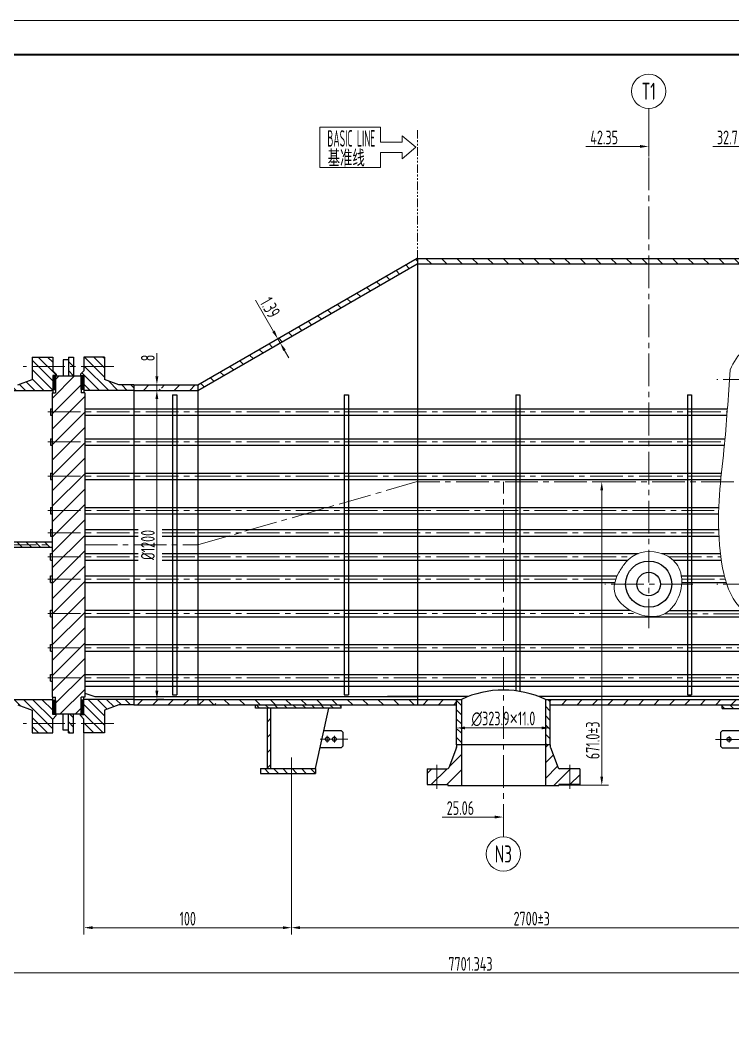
# Model space of a CAD drawing. Header units: millimetres. Extents: x 5765 to 6606, y -201 to 393.
# Drawn here: x 5962.6 to 6170.1, y 96.4 to 393.4 of the extents above; entities that cross this region are included whole.
import ezdxf
from ezdxf.enums import TextEntityAlignment as Align

# ---------------------------------------------------------------- set-up
doc = ezdxf.new("R2010")
doc.units = ezdxf.units.MM
doc.linetypes.add('CENTER2', pattern=[28.575, 19.05, -3.175, 3.175, -3.175])
doc.linetypes.add('PHANTOMX2', pattern=[5, 2.5, -0.5, 0.5, -0.5, 0.5, -0.5])
for name, color, linetype, lineweight in [('1粗实线', 7, 'Continuous', 35), ('2细实线', 3, 'Continuous', 13), ('3中心线', 1, 'CENTER2', 13), ('5（双点划线）', 2, 'PHANTOMX2', 20), ('6剖面线', 6, 'Continuous', 13), ('7文本', 2, 'Continuous', 13), ('8标注', 3, 'Continuous', 13), ('9图表', 4, 'Continuous', 13)]:
    doc.layers.add(name, color=color, linetype=linetype, lineweight=lineweight)
doc.styles.add('lanpec', font='bpec_e.shx', dxfattribs={"width": 0.75, "bigfont": 'hztxt.shx'})
doc.styles.add('lanpec-dim', font='bpec_e.shx', dxfattribs={"width": 0.75})
doc.dimstyles.new('lanpec', dxfattribs={"dimtxt": 4, "dimasz": 2.5, "dimexe": 2, "dimexo": 0, "dimtad": 1, "dimdsep": 46, "dimtxsty": 'lanpec-dim', "dimcen": 2.5, "dimclrd": 256, "dimclre": 256, "dimclrt": 256, "dimazin": 0, "dimtfac": 1, "dimtmove": 0, "dimatfit": 3, "dimfxl": 1, "dimlwd": -1, "dimlwe": -1, "dimarcsym": 0})
doc.dimstyles.new('lanpec$0', dxfattribs={"dimscale": 10, "dimtxt": 4, "dimasz": 2.5, "dimexe": 2, "dimexo": 0, "dimtad": 1, "dimdec": 1, "dimdsep": 46, "dimtxsty": 'lanpec-dim', "dimcen": 0.09, "dimclrd": 256, "dimclre": 256, "dimclrt": 256, "dimadec": 1, "dimazin": 0, "dimtfac": 0.707, "dimtdec": 1, "dimtmove": 0, "dimatfit": 3, "dimfxl": 1, "dimarcsym": 0})
pattern_1 = [(135, (-65338.3023, -31490.1169), (-1.34703842, -1.34703842), [])]
pattern_2 = [(135, (6039.6409, 1226.679), (-1.3470384, -1.3470384), [])]
pattern_3 = [(135, (4757.5236, 1219.4589), (-1.3470384, -1.3470384), [])]
pattern_4 = [(45, (4757.52357, 1219.45885), (-0.2245064, 0.2245064), []), (135, (4757.52357, 1219.45885), (-0.2245064, -0.2245064), [])]
pattern_5 = [(135, (4766.0042, 1219.4589), (-1.3470384, -1.3470384), [])]

# ---------------------------------------------------------------- blocks, each defined once
blk = doc.blocks.new('A1')
at = {"layer": '1粗实线'}
blk.add_lwpolyline([(-816, 10), (-10, 10), (-10, 584), (-816, 584)], close=True, dxfattribs=at)
at = {"layer": '9图表'}
blk.add_lwpolyline([(-841, 0), (0, 0), (0, 594), (-841, 594)], close=True, dxfattribs=at)
blk = doc.blocks.new('*D47')
at = {"layer": '8标注', "transparency": 16777216}
for p, q in [((6306.55, 259), (6306.55, 113.87)), ((5880.91, 240.6), (5880.91, 113.87)), ((5883.41, 115.87), (6304.05, 115.87))]:
    blk.add_line(p, q, dxfattribs=at)
for points in [[(5883.41, 116.29), (5883.41, 115.45), (5880.91, 115.87)], [(6304.05, 116.29), (6304.05, 115.45), (6306.55, 115.87)]]:
    blk.add_solid(points, dxfattribs=at)
at = {"layer": 'Defpoints', "color": 0, "transparency": 16777216}
for p in [(6306.55, 259), (5880.91, 240.6), (6306.55, 115.87)]:
    blk.add_point(p, dxfattribs=at)
at = {"layer": '8标注', "transparency": 16777216, "insert": (6093.73, 118.5), "char_height": 4, "attachment_point": 5, "style": 'lanpec-dim'}
blk.add_mtext('7701.343', dxfattribs=at)
blk = doc.blocks.new('管口号')
at = {"layer": '2细实线'}
blk.add_circle((0, 5), 5, dxfattribs=at)
at = {"layer": '7文本', "style": 'lanpec', "width": 0.75}
blk.add_attdef('N', text='', height=5, dxfattribs=at).set_placement((0, 5), align=Align.MIDDLE_CENTER)
blk = doc.blocks.new('*D57')
at = {"layer": '8标注', "transparency": 16777216}
for p, q in [((6130.38, 259), (6134, 259)), ((6132, 173.04), (6132, 256.5)), ((6119.52, 170.54), (6134, 170.54))]:
    blk.add_line(p, q, dxfattribs=at)
for points in [[(6131.58, 256.5), (6132.41, 256.5), (6132, 259)], [(6131.58, 173.04), (6132.41, 173.04), (6132, 170.54)]]:
    blk.add_solid(points, dxfattribs=at)
at = {"layer": 'Defpoints', "color": 0, "transparency": 16777216}
for p in [(6130.38, 259), (6132, 259), (6119.52, 170.54)]:
    blk.add_point(p, dxfattribs=at)
at = {"layer": '8标注', "transparency": 16777216, "insert": (6129.37, 183.65), "char_height": 4, "attachment_point": 5, "rotation": 90, "style": 'lanpec-dim'}
blk.add_mtext('671.0±3', dxfattribs=at)
blk = doc.blocks.new('*D41')
at = {"layer": '8标注', "transparency": 16777216}
for p, q in [((5981.11, 185.85), (5981.11, 127.06)), ((6041.57, 173.25), (6041.57, 127.06)), ((5983.61, 129.06), (6039.07, 129.06))]:
    blk.add_line(p, q, dxfattribs=at)
for points in [[(5983.61, 129.48), (5983.61, 128.64), (5981.11, 129.06)], [(6039.07, 129.48), (6039.07, 128.64), (6041.57, 129.06)]]:
    blk.add_solid(points, dxfattribs=at)
at = {"layer": 'Defpoints', "color": 0, "transparency": 16777216}
for p in [(5981.11, 185.85), (6041.57, 173.25), (6041.57, 129.06)]:
    blk.add_point(p, dxfattribs=at)
at = {"layer": '8标注', "transparency": 16777216, "insert": (6011.34, 131.68), "char_height": 4, "attachment_point": 5, "style": 'lanpec-dim'}
blk.add_mtext('100', dxfattribs=at)
blk = doc.blocks.new('*D42')
at = {"layer": '8标注', "transparency": 16777216}
for p, q in [((6041.57, 167.88), (6041.57, 127.06)), ((6181.58, 168.06), (6181.58, 127.06)), ((6044.07, 129.06), (6179.08, 129.06))]:
    blk.add_line(p, q, dxfattribs=at)
for points in [[(6044.07, 129.48), (6044.07, 128.64), (6041.57, 129.06)], [(6179.08, 129.48), (6179.08, 128.64), (6181.58, 129.06)]]:
    blk.add_solid(points, dxfattribs=at)
at = {"layer": 'Defpoints', "color": 0, "transparency": 16777216}
for p in [(6041.57, 167.88), (6181.58, 168.06), (6181.58, 129.06)]:
    blk.add_point(p, dxfattribs=at)
at = {"layer": '8标注', "transparency": 16777216, "insert": (6111.58, 131.69), "char_height": 4, "attachment_point": 5, "style": 'lanpec-dim'}
blk.add_mtext('2700%%P3', dxfattribs=at)
blk = doc.blocks.new('*D44')
at = {"layer": '8标注', "transparency": 16777216}
for p, q in [((6002.35, 285.6), (6004.35, 285.6)), ((6002.35, 283.1), (6002.35, 198.1)), ((6002.35, 195.6), (6004.35, 195.6))]:
    blk.add_line(p, q, dxfattribs=at)
for points in [[(6001.93, 283.1), (6002.77, 283.1), (6002.35, 285.6)], [(6001.93, 198.1), (6002.77, 198.1), (6002.35, 195.6)]]:
    blk.add_solid(points, dxfattribs=at)
at = {"layer": 'Defpoints', "color": 0, "transparency": 16777216}
for p in [(6002.35, 285.6), (6002.35, 195.6), (6002.35, 195.6)]:
    blk.add_point(p, dxfattribs=at)
at = {"layer": '8标注', "transparency": 16777216, "insert": (5999.73, 240.6), "char_height": 4, "attachment_point": 5, "rotation": 90, "style": 'lanpec-dim'}
blk.add_mtext('%%C1200', dxfattribs=at)
blk = doc.blocks.new('*D45')
at = {"layer": '8标注', "transparency": 16777216}
for p, q in [((6002.35, 289.7), (6002.35, 296.47)), ((6004.77, 287.2), (6000.35, 287.2)), ((6004.82, 285.6), (6000.35, 285.6)), ((6002.35, 285.6), (6002.35, 287.2)), ((6002.35, 283.1), (6002.35, 280.6))]:
    blk.add_line(p, q, dxfattribs=at)
for points in [[(6001.93, 289.7), (6002.77, 289.7), (6002.35, 287.2)], [(6001.93, 283.1), (6002.77, 283.1), (6002.35, 285.6)]]:
    blk.add_solid(points, dxfattribs=at)
at = {"layer": 'Defpoints', "color": 0, "transparency": 16777216}
for p in [(6002.35, 287.2), (6004.77, 287.2), (6004.82, 285.6)]:
    blk.add_point(p, dxfattribs=at)
at = {"layer": '8标注', "transparency": 16777216, "insert": (5999.72, 295.07), "char_height": 4, "attachment_point": 5, "rotation": 90, "style": 'lanpec-dim'}
blk.add_mtext('8', dxfattribs=at)
blk = doc.blocks.new('*D59')
at = {"layer": '8标注', "transparency": 16777216}
for p, q in [((6089.68, 187.27), (6089.68, 189.27)), ((6092.18, 187.27), (6114.48, 187.27)), ((6116.98, 188.57), (6116.98, 185.27))]:
    blk.add_line(p, q, dxfattribs=at)
for points in [[(6092.18, 187.69), (6092.18, 186.85), (6089.68, 187.27)], [(6114.48, 187.69), (6114.48, 186.85), (6116.98, 187.27)]]:
    blk.add_solid(points, dxfattribs=at)
at = {"layer": 'Defpoints', "color": 0, "transparency": 16777216}
for p in [(6089.68, 187.27), (6116.98, 188.57), (6116.98, 187.27)]:
    blk.add_point(p, dxfattribs=at)
at = {"layer": '8标注', "transparency": 16777216, "insert": (6103.33, 189.89), "char_height": 4, "attachment_point": 5, "style": 'lanpec-dim'}
blk.add_mtext('∅323.9{\\fArial|b0|i0|c0|p34;×}11.0', dxfattribs=at)
blk = doc.blocks.new('*D62')
at = {"layer": '8标注', "transparency": 16777216}
for p, q in [((6036.35, 302.82), (6031.09, 311.94)), ((6037.6, 300.66), (6039.34, 301.66)), ((6038.3, 299.46), (6037.6, 300.66)), ((6038.3, 299.46), (6036.57, 298.46)), ((6039.55, 297.29), (6040.8, 295.13))]:
    blk.add_line(p, q, dxfattribs=at)
for points in [[(6036.72, 303.03), (6035.99, 302.61), (6037.6, 300.66)], [(6039.91, 297.5), (6039.19, 297.08), (6038.3, 299.46)]]:
    blk.add_solid(points, dxfattribs=at)
at = {"layer": 'Defpoints', "color": 0, "transparency": 16777216}
for p in [(6037.6, 300.66), (6037.6, 300.66), (6038.3, 299.46)]:
    blk.add_point(p, dxfattribs=at)
at = {"layer": '8标注', "transparency": 16777216, "insert": (6035.37, 309.77), "char_height": 4, "attachment_point": 5, "rotation": 300, "style": 'lanpec-dim'}
blk.add_mtext('1.39', dxfattribs=at)
blk = doc.blocks.new('*D71')
at = {"layer": '8标注', "transparency": 16777216}
for p, q in [((6175.88, 356.71), (6164.37, 356.71)), ((6178.38, 353.74), (6178.38, 358.71))]:
    blk.add_line(p, q, dxfattribs=at)
blk.add_solid([(6175.88, 357.12), (6175.88, 356.29), (6178.38, 356.71)], dxfattribs=at)
at = {"layer": 'Defpoints', "color": 0, "transparency": 16777216}
for p in [(6178.38, 356.71), (6145.68, 353.74), (6178.38, 353.74)]:
    blk.add_point(p, dxfattribs=at)
at = {"layer": '8标注', "transparency": 16777216, "insert": (6168.6, 359.33), "char_height": 4, "attachment_point": 5, "style": 'lanpec-dim'}
blk.add_mtext('32.7', dxfattribs=at)
blk = doc.blocks.new('_None')
blk = doc.blocks.new('*D73')
at = {"layer": '8标注', "transparency": 16777216}
for p, q in [((6143.18, 356.71), (6127.36, 356.71)), ((6145.68, 353.74), (6145.68, 358.71))]:
    blk.add_line(p, q, dxfattribs=at)
blk.add_solid([(6143.18, 357.12), (6143.18, 356.29), (6145.68, 356.71)], dxfattribs=at)
at = {"layer": 'Defpoints', "color": 0, "transparency": 16777216}
for p in [(6145.68, 356.71), (6103.33, 353.74), (6145.68, 353.74)]:
    blk.add_point(p, dxfattribs=at)
at = {"layer": '8标注', "transparency": 16777216, "insert": (6132.7, 359.33), "char_height": 4, "attachment_point": 5, "style": 'lanpec-dim'}
blk.add_mtext('42.35', dxfattribs=at)
blk = doc.blocks.new('*D74')
at = {"layer": '8标注', "transparency": 16777216}
for p, q in [((6103.33, 164.26), (6103.33, 159.3)), ((6100.83, 161.3), (6085.46, 161.3))]:
    blk.add_line(p, q, dxfattribs=at)
blk.add_solid([(6100.83, 161.71), (6100.83, 160.88), (6103.33, 161.3)], dxfattribs=at)
at = {"layer": 'Defpoints', "color": 0, "transparency": 16777216}
for p in [(6078.27, 164.26), (6103.33, 164.26), (6103.33, 161.3)]:
    blk.add_point(p, dxfattribs=at)
at = {"layer": '8标注', "transparency": 16777216, "insert": (6090.8, 163.92), "char_height": 4, "attachment_point": 5, "style": 'lanpec-dim'}
blk.add_mtext('25.06', dxfattribs=at)

msp = doc.modelspace()

# ---------------------------------------------------------------- hatches: boundary and pattern name
at = {"layer": '6剖面线'}
h = msp.add_hatch(dxfattribs=at)
h.set_pattern_fill('ANSI31', color=256, angle=90, style=0)
h.set_pattern_definition([(135, (-21.26, 1.9525), (-2.245064, -2.245064), [])])
h.paths.add_polyline_path([(6078.25, 322.522), (6078.25, 324.122), (6014.292, 287.196), (6014.292, 285.596)])
h.paths.add_polyline_path([(6078.25, 195.596), (6014.292, 195.596), (6014.292, 193.996), (6078.25, 193.996)])
h = msp.add_hatch(dxfattribs=at)
h.set_pattern_fill('ANSI31', color=256, angle=90, style=0)
h.set_pattern_definition([(135, (-24.9754, -0.0574), (-2.245064, -2.245064), [])])
h.paths.add_polyline_path([(6078.275, 324.065), (6078.275, 322.465), (6089.685, 322.465), (6089.685, 324.065)])
h.paths.add_polyline_path([(6178.384, 322.465), (6178.384, 324.065), (6145.684, 324.065), (6145.684, 322.465)])
h.paths.add_polyline_path([(6145.684, 322.465), (6145.684, 324.065), (6089.685, 324.065), (6089.685, 322.465), (6127.235, 322.465)])
h.paths.add_polyline_path([(6178.384, 324.065), (6178.384, 322.465), (6240.331, 322.465), (6240.331, 324.065)])
edge = h.paths.add_edge_path()
edge.add_arc((6252.427, 323.685), 1.221, 215, 325)
edge.add_arc((6254.427, 323.685), 1.221, 215, 325)
edge.add_arc((6256.427, 323.685), 1.221, 215, 325)
edge.add_arc((6258.427, 323.685), 1.221, 215, 325)
edge.add_arc((6260.427, 323.685), 1.221, 215, 325)
edge.add_arc((6262.427, 323.685), 1.221, 215, 325)
edge.add_arc((6264.427, 323.685), 1.221, 215, 325)
edge.add_arc((6266.427, 323.685), 1.221, 215, 325)
edge.add_arc((6268.427, 323.685), 1.221, 215, 325)
edge.add_arc((6270.241, 323.545), 0.988, 214.53253, 293.05217)
edge.add_line((6270.628, 322.636), (6270.628, 324.064))
edge.add_line((6270.628, 324.064), (6246.703, 324.065))
edge.add_arc((6247.617, 323.895), 0.93, 169.50347, 258.19859)
edge.add_arc((6248.427, 323.685), 1.221, 215, 325)
edge.add_arc((6250.427, 323.685), 1.221, 215, 325)
edge = h.paths.add_edge_path()
edge.add_arc((6248.427, 323.685), 1.221, 215, 270.0687, ccw=False)
edge.add_arc((6247.617, 323.895), 0.93, 169.50347, 258.19859, ccw=False)
edge.add_line((6246.703, 324.065), (6244.603, 324.065))
edge.add_line((6244.603, 324.065), (6244.603, 322.465))
edge.add_line((6244.603, 322.465), (6248.429, 322.465))
h = msp.add_hatch(dxfattribs=at)
h.set_pattern_fill('ANSI31', color=256, scale=0.6, angle=90, style=0)
h.set_pattern_definition(pattern_1)
h.paths.add_polyline_path([(5972.012, 292.596), (5972.012, 295.346), (5966.012, 295.346), (5966.012, 292.596)])
h.paths.add_polyline_path([(5966.012, 292.596), (5966.012, 288.796), (5961.812, 287.196), (5957.512, 287.196), (5957.512, 285.596), (5972.012, 285.596), (5972.012, 289.996), (5973.012, 289.996), (5973.012, 290.346), (5972.012, 291.346), (5972.012, 292.596)])
h = msp.add_hatch(dxfattribs=at)
h.set_pattern_fill('ANSI31', color=256, scale=0.6, angle=90, style=0)
h.set_pattern_definition(pattern_3)
h.paths.add_polyline_path([(5978.062, 292.596), (5978.062, 295.346), (5976.562, 295.346), (5976.562, 292.596)])
h.paths.add_polyline_path([(5976.562, 289.846), (5978.062, 289.846), (5978.062, 292.596), (5976.562, 292.596)])
h = msp.add_hatch(dxfattribs=at)
h.set_pattern_fill('ANSI31', color=256, scale=0.6, angle=90, style=0)
h.set_pattern_definition(pattern_1)
h.paths.add_polyline_path([(5981.112, 295.346), (5981.112, 292.596), (5987.112, 292.596), (5987.112, 295.346)])
h.paths.add_polyline_path([(5981.112, 292.596), (5981.112, 291.346), (5980.112, 290.346), (5980.112, 289.996), (5981.112, 289.996), (5981.112, 285.596), (5995.612, 285.596), (5995.612, 287.196), (5991.312, 287.196), (5987.112, 288.796), (5987.112, 292.596)])
h = msp.add_hatch(dxfattribs=at)
h.set_pattern_fill('ANSI31', color=256, style=0)
h.set_pattern_definition([(45, (6039.641, 1226.679), (-2.245064, 2.245064), [])])
h.paths.add_polyline_path([(5981.312, 284.946), (5980.312, 284.946), (5980.312, 289.846), (5972.812, 289.846), (5972.812, 285.846), (5972.812, 284.946), (5971.812, 284.946), (5971.812, 196.246), (5972.812, 196.246), (5972.812, 191.346), (5980.312, 191.346), (5980.312, 195.346), (5980.312, 196.246), (5981.312, 196.246)])
h = msp.add_hatch(dxfattribs=at)
h.set_pattern_fill('ANSI37', color=256, scale=0.1, style=0)
h.set_pattern_definition(pattern_4)
h.paths.add_polyline_path([(5972.012, 285.846), (5972.812, 285.846), (5972.812, 289.846), (5972.012, 289.846)])
h = msp.add_hatch(dxfattribs=at)
h.set_pattern_fill('ANSI37', color=256, scale=0.1, style=0)
h.set_pattern_definition(pattern_4)
h.paths.add_polyline_path([(5981.112, 289.846), (5980.312, 289.846), (5980.312, 285.846), (5981.112, 285.846)])
h = msp.add_hatch(dxfattribs=at)
h.set_pattern_fill('ANSI31', color=256, style=0)
h.set_pattern_definition([(45, (7.86, 1.9525), (-2.245064, 2.245064), [])])
edge = h.paths.add_edge_path()
edge.add_line((6003.689, 287.196), (5995.612, 287.196))
edge.add_line((5995.612, 287.196), (5995.612, 285.596))
edge.add_line((5995.612, 285.596), (6003.627, 285.596))
edge.add_arc((6002.468, 285.213), 1.221, 18.27522, 55)
edge.add_arc((6002.468, 287.213), 1.221, 305, 359.1933)
h.paths.add_polyline_path([(6019.512, 195.596), (5995.612, 195.596), (5995.612, 193.996), (6019.512, 193.996)])
edge = h.paths.add_edge_path()
edge.add_line((6014.292, 285.596), (6014.292, 287.196))
edge.add_line((6014.292, 287.196), (6003.689, 287.196))
edge.add_arc((6002.468, 287.213), 1.221, 305, 359.1933, ccw=False)
edge.add_arc((6002.468, 285.213), 1.221, 18.27522, 55, ccw=False)
edge.add_line((6003.627, 285.596), (6014.292, 285.596))
h = msp.add_hatch(dxfattribs=at)
h.set_pattern_fill('ANSI31', color=256, scale=0.6, angle=90, style=0)
h.set_pattern_definition([(135, (2014.1335, 557.2385), (-1.3470384, -1.3470384), [])])
h.paths.add_polyline_path([(5971.812, 241.396), (5932.512, 241.396), (5932.512, 240.596), (5971.812, 240.596)])
h.paths.add_polyline_path([(5971.812, 240.596), (5932.512, 240.596), (5932.512, 239.796), (5971.812, 239.796)])
h.paths.add_polyline_path([(5914.88, 241.396), (5914.88, 240.596), (5932.512, 240.596), (5932.512, 241.396)])
h.paths.add_polyline_path([(5908.69, 240.596), (5908.69, 241.396), (5893.212, 241.396), (5893.212, 240.596)])
h.paths.add_polyline_path([(5914.88, 240.596), (5914.88, 239.796), (5932.512, 239.796), (5932.512, 240.596)])
h.paths.add_polyline_path([(5908.69, 239.796), (5908.69, 240.596), (5893.212, 240.596), (5893.212, 239.796)])
h = msp.add_hatch(dxfattribs=at)
h.set_pattern_fill('ANSI31', color=256, scale=0.6, angle=90, style=0)
h.set_pattern_definition(pattern_2)
h.paths.add_polyline_path([(5957.512, 195.596), (5957.512, 193.996), (5961.812, 193.996), (5966.012, 192.396), (5966.012, 188.596), (5972.012, 188.596), (5972.012, 189.846), (5973.012, 190.846), (5973.012, 191.196), (5972.012, 191.196), (5972.012, 195.596)])
h.paths.add_polyline_path([(5966.012, 188.596), (5966.012, 185.846), (5972.012, 185.846), (5972.012, 188.596)])
h = msp.add_hatch(dxfattribs=at)
h.set_pattern_fill('ANSI37', color=256, scale=0.1, style=0)
h.set_pattern_definition([(315, (-65338.30233, 31971.30857), (-0.224506403, -0.224506403), []), (225, (-65338.30233, 31971.30857), (-0.224506403, 0.224506403), [])])
h.paths.add_polyline_path([(5972.012, 191.346), (5972.812, 191.346), (5972.812, 195.346), (5972.012, 195.346)])
h = msp.add_hatch(dxfattribs=at)
h.set_pattern_fill('ANSI31', color=256, scale=0.6, angle=90, style=0)
h.set_pattern_definition(pattern_2)
h.paths.add_polyline_path([(5981.112, 188.596), (5981.112, 185.846), (5987.112, 185.846), (5987.112, 188.596)])
h.paths.add_polyline_path([(5987.112, 192.396), (5991.312, 193.996), (5995.612, 193.996), (5995.612, 195.596), (5981.112, 195.596), (5981.112, 191.196), (5980.112, 191.196), (5980.112, 190.846), (5981.112, 189.846), (5981.112, 188.596), (5987.112, 188.596)])
h = msp.add_hatch(dxfattribs=at)
h.set_pattern_fill('ANSI37', color=256, scale=0.1, style=0)
h.set_pattern_definition([(225, (77291.4265, 31971.30857), (0.224506403, -0.224506403), []), (315, (77291.4265, 31971.30857), (0.224506403, 0.224506403), [])])
h.paths.add_polyline_path([(5981.112, 195.346), (5980.312, 195.346), (5980.312, 191.346), (5981.112, 191.346)])
h = msp.add_hatch(dxfattribs=at)
h.set_pattern_fill('ANSI31', color=256, scale=0.6, angle=90, style=0)
h.set_pattern_definition(pattern_5)
h.paths.add_polyline_path([(6056.072, 192.996), (6056.072, 193.996), (6031.072, 193.996), (6031.072, 192.996)])
h = msp.add_hatch(dxfattribs=at)
h.set_pattern_fill('ANSI31', color=256, style=0)
h.set_pattern_definition([(45, (-21.2354, 1.895), (-2.245064, 2.245064), [])])
h.paths.add_polyline_path([(6270.808, 195.538), (6256.117, 195.538), (6256.117, 193.938), (6270.808, 193.938)])
h.paths.add_polyline_path([(6116.985, 195.538), (6116.985, 193.938), (6228.817, 193.938), (6228.817, 195.538)])
h.paths.add_polyline_path([(6089.685, 193.938), (6089.685, 195.538), (6078.275, 195.538), (6078.275, 193.938)])
h = msp.add_hatch(dxfattribs=at)
h.set_pattern_fill('ANSI31', color=256, scale=0.6, angle=90, style=0)
h.set_pattern_definition([(135, (6089.4452, 332.8552), (-1.347038, -1.347038), [])])
h.paths.add_polyline_path([(6091.085, 182.338), (6089.685, 182.338), (6089.685, 195.538), (6091.085, 195.538)])
h.paths.add_polyline_path([(6116.985, 182.338), (6115.585, 182.338), (6115.585, 195.538), (6116.985, 195.538)])
h = msp.add_hatch(dxfattribs=at)
h.set_pattern_fill('ANSI31', color=256, scale=0.6, angle=90, style=0)
h.set_pattern_definition([(135, (6180.6556, 193.4845), (-1.34704, -1.34704), [])])
h.paths.add_polyline_path([(6184.47, 193.938), (6179.214, 193.938), (6179.214, 192.938), (6184.47, 192.938)])
h.paths.add_polyline_path([(6179.214, 192.938), (6179.214, 193.938), (6167.104, 193.938), (6167.104, 192.938)])
h.paths.add_polyline_path([(6184.47, 193.938), (6184.47, 192.938), (6192.104, 192.938), (6192.104, 193.938)])
h = msp.add_hatch(dxfattribs=at)
h.set_pattern_fill('ANSI31', color=256, scale=0.6, angle=90, style=0)
h.set_pattern_definition(pattern_3)
h.paths.add_polyline_path([(5978.062, 188.596), (5978.062, 185.846), (5976.562, 185.846), (5976.562, 188.596)])
h.paths.add_polyline_path([(5976.562, 191.346), (5978.062, 191.346), (5978.062, 188.596), (5976.562, 188.596)])
h = msp.add_hatch(dxfattribs=at)
h.set_pattern_fill('ANSI31', color=256, style=0)
h.set_pattern_definition([(45, (4766.0042, 1219.459), (-2.245064, 2.245064), [])])
h.paths.add_polyline_path([(6035.572, 192.996), (6034.572, 192.996), (6034.572, 175.396), (6035.572, 175.396)])
h = msp.add_hatch(dxfattribs=at)
h.set_pattern_fill('ANSI31', color=256, style=0)
h.set_pattern_definition([(45, (6122.0748, 345.1975), (-2.245064, 2.245064), [])])
h.paths.add_polyline_path([(6122.705, 170.738), (6121.205, 170.738), (6121.205, 175.348), (6122.705, 175.348)])
h.paths.add_polyline_path([(6124.205, 170.738), (6122.705, 170.738), (6122.705, 175.348), (6124.205, 175.348)])
h.paths.add_polyline_path([(6121.205, 170.738), (6119.525, 170.738), (6119.525, 170.538), (6115.585, 170.538), (6115.585, 182.338), (6116.985, 182.338), (6116.985, 181.731, 0.09138), (6117.017, 181.552), (6119.262, 175.67, 0.3110597), (6119.729, 175.348), (6121.205, 175.348)])
h.paths.add_polyline_path([(6125.585, 170.738), (6124.205, 170.738), (6124.205, 175.348), (6125.585, 175.348)])
h.paths.add_polyline_path([(6091.085, 170.538), (6087.145, 170.538), (6087.145, 170.738), (6083.965, 170.738), (6083.965, 175.348), (6086.94, 175.348, 0.3110597), (6087.407, 175.67), (6089.652, 181.552, 0.09138), (6089.685, 181.731), (6089.685, 182.338), (6091.085, 182.338)])
h.paths.add_polyline_path([(6083.965, 170.738), (6081.085, 170.738), (6081.085, 175.348), (6083.965, 175.348)])
h = msp.add_hatch(dxfattribs=at)
h.set_pattern_fill('ANSI31', color=256, scale=0.6, angle=90, style=0)
h.set_pattern_definition(pattern_5)
h.paths.add_polyline_path([(6041.572, 173.996), (6041.572, 175.396), (6032.572, 175.396), (6032.572, 173.996)])
h.paths.add_polyline_path([(6048.572, 173.996), (6048.572, 175.396), (6041.572, 175.396), (6041.572, 173.996)])

# ---------------------------------------------------------------- linework, layer by layer
for p, q in [((6014.292, 287.196), (6078.25, 324.122)), ((6078.275, 324.065), (6078.275, 193.938)), ((6078.275, 324.065), (6240.331, 324.065)), ((6014.292, 285.596), (6078.25, 322.522)), ((6078.275, 322.465), (6241.051, 322.465)), ((5966.012, 295.346), (5966.012, 288.796)), ((5966.012, 295.346), (5972.012, 295.346)), ((5972.012, 295.346), (5972.012, 291.346)), ((5976.562, 294.546), (5975.062, 294.546)), ((5975.062, 294.546), (5975.062, 289.846)), ((5976.562, 295.346), (5978.062, 295.346)), ((5976.562, 295.346), (5976.562, 289.846)), ((5978.062, 295.346), (5978.062, 289.846)), ((5981.112, 295.346), (5981.112, 291.346)), ((5987.112, 295.346), (5981.112, 295.346)), ((5987.112, 295.346), (5987.112, 288.796)), ((5973.012, 290.346), (5972.012, 291.346)), ((5980.112, 290.346), (5981.112, 291.346)), ((5961.812, 287.196), (5966.012, 288.796)), ((5972.012, 289.996), (5972.012, 284.946)), ((5973.012, 289.996), (5972.012, 289.996)), ((5972.812, 289.846), (5980.312, 289.846)), ((5972.812, 289.846), (5972.812, 284.946)), ((5973.012, 290.346), (5973.012, 289.846)), ((5980.112, 290.346), (5980.112, 289.846)), ((5980.112, 289.996), (5981.112, 289.996)), ((5980.312, 289.846), (5980.312, 284.946)), ((5981.112, 289.996), (5981.112, 284.946)), ((5991.312, 287.196), (5987.112, 288.796)), ((5957.512, 285.596), (5972.012, 285.596)), ((5995.612, 285.596), (5981.112, 285.596)), ((5995.612, 287.196), (5991.312, 287.196)), ((5995.612, 287.196), (5995.612, 240.596)), ((5995.612, 287.196), (6014.292, 287.196)), ((5995.612, 285.596), (6014.292, 285.596)), ((6014.292, 287.196), (6014.292, 240.596)), ((5971.812, 284.946), (5972.812, 284.946)), ((5971.812, 284.946), (5971.812, 196.246)), ((5981.312, 284.946), (5980.312, 284.946)), ((5981.312, 284.946), (5981.312, 196.246)), ((6006.947, 284.296), (6006.947, 196.896)), ((6006.947, 284.296), (6008.147, 284.296)), ((6008.147, 284.296), (6008.147, 196.896)), ((6056.946, 284.296), (6056.946, 196.896)), ((6056.946, 284.296), (6058.146, 284.296)), ((6058.146, 284.296), (6058.146, 196.896)), ((6106.946, 284.296), (6106.946, 198.079)), ((6106.946, 284.296), (6108.146, 284.296)), ((6108.146, 284.296), (6108.146, 197.899)), ((6156.946, 284.296), (6156.946, 196.896)), ((6156.946, 284.296), (6158.146, 284.296)), ((6158.146, 284.296), (6158.146, 196.896)), ((5971.362, 280.296), (5971.812, 280.296)), ((5971.362, 280.296), (5971.362, 278.396)), ((5981.312, 280.296), (6014.292, 280.296)), ((6014.292, 280.296), (6168.619, 280.296)), ((5971.362, 278.396), (5971.812, 278.396)), ((5981.312, 278.396), (6014.292, 278.396)), ((6014.292, 278.396), (6168.48, 278.396)), ((5971.362, 271.546), (5971.812, 271.546)), ((5971.362, 271.546), (5971.362, 269.646)), ((5981.312, 271.546), (6014.292, 271.546)), ((6014.292, 271.546), (6167.915, 271.546)), ((5971.362, 269.646), (5971.812, 269.646)), ((5981.312, 269.646), (6014.292, 269.646)), ((6014.292, 269.646), (6167.736, 269.646)), ((5971.362, 261.546), (5971.812, 261.546)), ((5971.362, 261.546), (5971.362, 259.646)), ((5981.312, 261.546), (6014.292, 261.546)), ((6014.292, 261.546), (6166.876, 261.546)), ((5971.362, 259.646), (5971.812, 259.646)), ((5981.312, 259.646), (6014.292, 259.646)), ((6014.292, 259.646), (6166.682, 259.646)), ((5971.362, 251.546), (5971.812, 251.546)), ((5971.362, 251.546), (5971.362, 249.646)), ((5971.362, 249.646), (5971.812, 249.646)), ((5981.312, 251.546), (6014.292, 251.546)), ((5981.312, 249.646), (6014.292, 249.646)), ((6014.292, 251.546), (6166.092, 251.546)), ((6014.292, 249.646), (6166.036, 249.646)), ((5971.362, 245.046), (5971.812, 245.046)), ((5971.362, 245.046), (5971.362, 243.146)), ((5981.312, 245.046), (5996.88, 245.046)), ((6003.88, 245.046), (6014.292, 245.046)), ((6014.292, 245.046), (6166.062, 245.046)), ((5971.812, 241.396), (5914.88, 241.396)), ((5971.362, 243.146), (5971.812, 243.146)), ((5981.312, 243.146), (5996.88, 243.146)), ((5995.612, 240.596), (5995.612, 193.996)), ((6003.88, 243.146), (6014.292, 243.146)), ((6014.292, 243.146), (6166.144, 243.146)), ((6014.292, 240.596), (6014.292, 193.996)), ((5971.812, 239.796), (5914.88, 239.796)), ((5971.362, 238.046), (5971.812, 238.046)), ((5971.362, 236.146), (5971.362, 238.046)), ((5981.312, 238.046), (5996.88, 238.046)), ((6003.88, 238.046), (6014.292, 238.046)), ((6014.292, 238.046), (6142.561, 238.046)), ((6149.538, 238.046), (6166.578, 238.046)), ((5971.362, 236.146), (5971.812, 236.146)), ((5981.312, 236.146), (5996.88, 236.146)), ((6003.88, 236.146), (6014.292, 236.146)), ((6014.292, 236.146), (6139.644, 236.146)), ((6152.775, 236.146), (6166.83, 236.146)), ((5971.362, 231.546), (5971.812, 231.546)), ((5971.362, 229.646), (5971.362, 231.546)), ((5971.362, 229.646), (5971.812, 229.646)), ((5981.312, 231.546), (6014.292, 231.546)), ((5981.312, 229.646), (6014.292, 229.646)), ((6014.292, 231.546), (6136.446, 231.546)), ((6014.292, 229.646), (6135.812, 229.646)), ((6155.192, 231.546), (6167.729, 231.546)), ((6155.3, 229.646), (6168.264, 229.646)), ((5971.362, 221.546), (5971.812, 221.546)), ((5971.362, 219.646), (5971.362, 221.546)), ((5981.312, 221.546), (6014.292, 221.546)), ((6014.292, 221.546), (6140.244, 221.546)), ((6151.698, 221.488), (6173.386, 221.488)), ((5971.362, 219.646), (5971.812, 219.646)), ((5981.312, 219.646), (6014.292, 219.646)), ((6014.292, 219.646), (6205.183, 219.646)), ((5971.362, 211.546), (5971.812, 211.546)), ((5971.362, 209.646), (5971.362, 211.546)), ((5981.312, 211.546), (6014.292, 211.546)), ((6014.292, 211.546), (6204.008, 211.546)), ((5971.362, 209.646), (5971.812, 209.646)), ((5981.312, 209.646), (6014.292, 209.646)), ((6014.292, 209.646), (6204.008, 209.646)), ((5971.362, 202.796), (5971.812, 202.796)), ((5971.362, 200.896), (5971.362, 202.796)), ((5981.312, 202.796), (6014.292, 202.796)), ((6014.292, 202.796), (6204.008, 202.796)), ((5971.362, 200.896), (5971.812, 200.896)), ((5981.312, 200.896), (6014.292, 200.896)), ((5981.312, 199.396), (6014.292, 199.396)), ((6014.292, 200.896), (6204.008, 200.896)), ((6014.292, 199.396), (6204.008, 199.396)), ((5971.812, 196.246), (5972.812, 196.246)), ((5972.012, 191.196), (5972.012, 196.246)), ((5972.812, 191.346), (5972.812, 196.246)), ((5981.312, 196.246), (5980.312, 196.246)), ((5980.312, 191.346), (5980.312, 196.246)), ((5981.112, 191.196), (5981.112, 196.246)), ((5981.312, 197.396), (5984.312, 196.396)), ((5984.312, 196.396), (6014.292, 196.396)), ((6006.947, 196.896), (6008.147, 196.896)), ((6014.292, 196.396), (6078.25, 196.396)), ((6056.946, 196.896), (6058.146, 196.896)), ((6092.974, 196.396), (6069.531, 196.396)), ((6206.18, 196.396), (6113.695, 196.396)), ((6156.946, 196.896), (6158.146, 196.896)), ((5957.512, 195.596), (5972.012, 195.596)), ((5961.812, 193.996), (5966.012, 192.396)), ((5995.612, 195.596), (5981.112, 195.596)), ((5991.312, 193.996), (5987.112, 192.396)), ((5995.612, 193.996), (5991.312, 193.996)), ((5995.612, 195.596), (6014.292, 195.596)), ((5995.612, 193.996), (6014.292, 193.996)), ((6014.292, 195.596), (6091.085, 195.596)), ((6014.292, 193.996), (6089.685, 193.996)), ((6031.072, 192.996), (6031.072, 193.996)), ((6056.072, 192.996), (6056.072, 193.996)), ((6089.685, 182.338), (6089.685, 195.596)), ((6089.685, 182.338), (6089.685, 195.596)), ((6091.085, 195.596), (6091.085, 170.538)), ((6115.585, 195.596), (6115.585, 170.538)), ((6115.585, 195.596), (6230.338, 195.596)), ((6116.985, 182.338), (6116.985, 195.596)), ((6116.985, 182.338), (6116.985, 195.596)), ((6116.985, 193.996), (6228.817, 193.996)), ((6167.104, 192.938), (6167.104, 193.938)), ((5966.012, 192.396), (5966.012, 185.846)), ((5973.012, 191.196), (5972.012, 191.196)), ((5973.012, 190.846), (5972.012, 189.846)), ((5972.812, 191.346), (5980.312, 191.346)), ((5973.012, 190.846), (5973.012, 191.346)), ((5975.062, 186.646), (5975.062, 191.346)), ((5976.562, 185.846), (5976.562, 191.346)), ((5978.062, 185.846), (5978.062, 191.346)), ((5980.112, 190.846), (5980.112, 191.346)), ((5980.112, 191.196), (5981.112, 191.196)), ((5980.112, 190.846), (5981.112, 189.846)), ((5987.112, 192.396), (5987.112, 185.846)), ((6056.072, 192.996), (6031.072, 192.996)), ((6034.572, 175.396), (6034.572, 192.996)), ((6035.572, 175.396), (6035.572, 192.996)), ((6048.572, 175.396), (6052.464, 192.996)), ((6167.104, 192.938), (6179.214, 192.938)), ((5972.012, 185.846), (5972.012, 189.846)), ((5981.112, 185.846), (5981.112, 189.846)), ((5966.012, 185.846), (5972.012, 185.846)), ((5976.562, 186.646), (5975.062, 186.646)), ((5976.562, 185.846), (5978.062, 185.846)), ((5987.112, 185.846), (5981.112, 185.846)), ((6089.652, 181.552), (6087.407, 175.67)), ((6116.985, 182.338), (6089.685, 182.338)), ((6089.685, 182.338), (6089.685, 181.731)), ((6116.985, 182.338), (6116.985, 181.731)), ((6117.017, 181.552), (6119.262, 175.67)), ((6032.572, 175.396), (6048.572, 175.396)), ((6032.572, 175.396), (6032.572, 173.996)), ((6048.572, 175.396), (6048.572, 173.996)), ((6081.085, 175.348), (6081.085, 170.738)), ((6081.085, 175.348), (6086.94, 175.348)), ((6125.585, 175.348), (6119.729, 175.348)), ((6125.585, 175.348), (6125.585, 170.738)), ((6032.572, 173.996), (6048.572, 173.996)), ((6032.572, 173.996), (6048.572, 173.996)), ((6081.085, 170.738), (6087.145, 170.738)), ((6087.145, 170.738), (6087.145, 170.538)), ((6087.145, 170.538), (6119.525, 170.538)), ((6125.585, 170.738), (6119.525, 170.738)), ((6119.525, 170.738), (6119.525, 170.538))]:
    msp.add_line(p, q)
at = {"ltscale": 2}
for p, q in [((6051.027, 186.496), (6056.072, 186.496)), ((6056.572, 185.996), (6056.072, 186.496)), ((6056.572, 185.996), (6056.572, 181.996)), ((6166.604, 185.938), (6167.104, 186.438)), ((6166.604, 185.938), (6166.604, 181.938)), ((6176.604, 186.438), (6167.104, 186.438)), ((6056.072, 181.496), (6049.921, 181.496)), ((6056.572, 181.996), (6056.072, 181.496)), ((6166.604, 181.938), (6167.104, 181.438)), ((6167.104, 181.438), (6176.604, 181.438))]:
    msp.add_line(p, q, dxfattribs=at)
for points in [[(5972.812, 289.846), (5972.012, 289.846), (5972.012, 285.846), (5972.812, 285.846), (5972.812, 289.846)], [(5980.312, 289.846), (5981.112, 289.846), (5981.112, 285.846), (5980.312, 285.846), (5980.312, 289.846)], [(5972.812, 191.346), (5972.012, 191.346), (5972.012, 195.346), (5972.812, 195.346), (5972.812, 191.346)], [(5980.312, 191.346), (5981.112, 191.346), (5981.112, 195.346), (5980.312, 195.346), (5980.312, 191.346)]]:
    msp.add_lwpolyline(points)
for radius in [6.72, 3.432]:
    msp.add_circle((6145.684, 229.178), radius)
at = {"ltscale": 3}
for centre in [(6052.022, 183.996), (6054.072, 183.996), (6169.104, 183.938)]:
    msp.add_circle(centre, 0.6, dxfattribs=at)
for centre, radius, start, end in [((6103.335, 169.293), 29.015, 65.027, 114.973), ((6089.185, 181.731), 0.5, 339.11524, 0), ((6117.485, 181.731), 0.5, 180, 200.88476), ((6086.94, 175.848), 0.5, 270, 339.11524), ((6119.729, 175.848), 0.5, 200.88476, 270)]:
    msp.add_arc(centre, radius, start, end)
at = {"layer": '3中心线', "ltscale": 0.5}
for p, q in [((6145.684, 367.775), (6145.684, 216.349)), ((5989.783, 292.596), (5963.341, 292.596)), ((6191.213, 288.825), (6165.555, 288.825)), ((5970.536, 279.346), (6014.292, 279.346)), ((6014.292, 279.346), (6168.55, 279.346)), ((5970.536, 270.596), (6014.292, 270.596)), ((6014.292, 270.596), (6167.827, 270.596)), ((5970.536, 260.596), (6014.292, 260.596)), ((6014.292, 260.596), (6166.778, 260.596)), ((6014.292, 240.596), (6078.25, 259.059)), ((6313.38, 259.002), (6078.275, 259.002)), ((6103.335, 155.538), (6103.335, 259.002)), ((5970.536, 250.596), (6014.292, 250.596)), ((6014.292, 250.596), (6080.383, 250.596)), ((6069.531, 250.596), (6166.059, 250.596)), ((5970.536, 244.096), (5996.88, 244.096)), ((6003.88, 244.096), (6014.292, 244.096)), ((6014.292, 244.096), (6078.25, 244.096)), ((6069.531, 244.096), (6166.098, 244.096)), ((5914.88, 240.596), (5971.812, 240.596)), ((5981.312, 240.596), (6014.292, 240.596)), ((5970.536, 237.096), (5996.88, 237.096)), ((6003.88, 237.096), (6014.292, 237.096)), ((6014.292, 237.096), (6078.25, 237.096)), ((6069.531, 237.096), (6140.754, 237.096)), ((6151.536, 237.096), (6166.697, 237.096)), ((5970.536, 230.596), (6014.292, 230.596)), ((6014.292, 230.596), (6078.557, 230.596)), ((6069.531, 230.596), (6136.078, 230.596)), ((6158.513, 229.178), (6132.855, 229.178)), ((6155.29, 230.596), (6167.982, 230.596)), ((6191.213, 229.178), (6165.555, 229.178)), ((5970.536, 220.596), (6014.292, 220.596)), ((6014.292, 220.596), (6142.298, 220.596)), ((6150.31, 220.538), (6175.128, 220.538)), ((5970.536, 210.596), (6014.292, 210.596)), ((6014.292, 210.596), (6204.008, 210.596)), ((5970.536, 201.846), (6014.292, 201.846)), ((6014.292, 201.846), (6204.008, 201.846)), ((5989.783, 188.596), (5963.341, 188.596)), ((6052.022, 184.959), (6052.022, 183.032)), ((6054.072, 184.959), (6054.072, 183.032)), ((6169.104, 184.902), (6169.104, 182.975)), ((6058.015, 183.996), (6049.982, 183.996)), ((6165.161, 183.938), (6171.931, 183.938)), ((6041.572, 178.628), (6041.572, 167.879)), ((6083.965, 176.538), (6083.965, 169.548)), ((6122.705, 176.538), (6122.705, 169.548))]:
    msp.add_line(p, q, dxfattribs=at)
at = {"layer": '5（双点划线）'}
msp.add_line((6078.275, 361.493), (6078.275, 324.065), dxfattribs=at)
at = {"layer": '8标注', "ltscale": 5}
for p, q in [((6049.836, 350.539), (6049.836, 362.374)), ((6049.836, 362.374), (6067.557, 362.374)), ((6067.557, 362.374), (6067.557, 357.939)), ((6067.557, 354.974), (6067.557, 350.539)), ((6049.836, 350.539), (6067.557, 350.539))]:
    msp.add_line(p, q, dxfattribs=at)
at = {"layer": '8标注'}
for p, q in [((6073.817, 359.819), (6077.805, 356.456)), ((6073.817, 357.939), (6073.817, 359.819)), ((6067.557, 357.939), (6073.817, 357.939)), ((6073.817, 353.094), (6077.805, 356.456)), ((6067.557, 354.974), (6073.817, 354.974)), ((6073.817, 354.974), (6073.817, 353.094))]:
    msp.add_line(p, q, dxfattribs=at)
for points in [[(6169.369, 291.661), (6173.51, 297.35), (6183.922, 297.983), (6186.266, 272.488), (6183.068, 220.555), (6176.393, 220.15), (6166.328, 240.513), (6167.616, 268.442), (6169.369, 291.661)], [(6138.755, 235.225), (6140.79, 237.122), (6151.222, 237.285), (6154.735, 233.285), (6150.368, 220.555), (6143.693, 220.15), (6135.689, 227.09), (6136.925, 232.515), (6138.755, 235.225)]]:
    msp.add_spline(points, degree=3, dxfattribs=at)

# ---------------------------------------------------------------- block references
at = {"layer": '2细实线'}
msp.add_blockref('A1', (6606.028, -200.559), dxfattribs=at)
at = {"layer": '8标注'}
msp.add_blockref('管口号', (6145.684, 367.775), dxfattribs=at).add_auto_attribs({'N': 'T1'})
ref = msp.add_blockref('管口号', (6103.335, 155.538), dxfattribs=dict(at, xscale=-1, rotation=180))
ref.add_attrib('N', 'N3', dxfattribs={"layer": '7文本', "height": 5, "style": 'lanpec', "width": 0.75}).set_placement((6103.335, 150.538), align=Align.MIDDLE_CENTER)

# ---------------------------------------------------------------- texts
at = {"layer": '7文本', "style": 'lanpec'}
for s, width, p in [('BASIC LINE', 0.5, (6059.024, 359.049)), ('基准线', 0.75, (6057.526, 353.519))]:
    msp.add_text(s, height=4.8, dxfattribs=dict(at, width=width)).set_placement(p, align=Align.MIDDLE)

# ---------------------------------------------------------------- dimensions: what is measured, and where the dimension line sits
at = {"layer": '8标注'}
for base, p1, p2, picture, middle in [((6145.684, 356.705), (6103.335, 353.738), (6145.684, 353.738), '*D73', (6132.705, 356.705)), ((6178.384, 356.705), (6145.684, 353.738), (6178.384, 353.738), '*D71', (6168.605, 356.705)), ((6103.335, 161.298), (6078.275, 164.265), (6103.335, 164.265), '*D74', (6090.805, 161.298))]:
    dim = msp.add_linear_dim(base=base, p1=p1, p2=p2, dimstyle='lanpec$0', override={"dimscale": 1, "dimdec": 2, "dimblk1": 'None', "dimsah": 1, "dimcen": 2.5, "dimse1": 1, "dimsd1": 1, "dimadec": 2, "dimtfac": 1, "dimtdec": 2, "dimlwd": 65535, "dimlwe": 65535}, dxfattribs=at)
    dim.commit()
    dim.dimension.update_dxf_attribs({"geometry": picture, "text_midpoint": middle, "dimtype": 160})
dim = msp.add_aligned_dim(p1=(6038.297, 299.455), p2=(6037.605, 300.655), distance=0, dimstyle='lanpec$0', override={"dimscale": 1, "dimdec": 2, "dimcen": 2.5, "dimadec": 2, "dimtfac": 1, "dimtdec": 2, "dimlwd": 65535, "dimlwe": 65535}, dxfattribs=at)
dim.commit()
dim.dimension.update_dxf_attribs({"geometry": '*D62', "text_midpoint": (6035.371, 309.774)})
dim = msp.add_linear_dim(base=(6002.35, 287.196), p1=(6004.82, 285.596), p2=(6004.77, 287.196), angle=90, text='8', dimstyle='lanpec', dxfattribs=at)
dim.commit()
dim.dimension.update_dxf_attribs({"geometry": '*D45', "text_midpoint": (6002.35, 295.07), "dimtype": 160})
dim = msp.add_linear_dim(base=(6002.35, 195.596), p1=(6002.35, 285.596), p2=(6002.35, 195.596), angle=90, text='%%C1200', dimstyle='lanpec', dxfattribs=at)
dim.commit()
dim.dimension.update_dxf_attribs({"geometry": '*D44', "text_midpoint": (5999.725, 240.596)})
for base, p1, p2, text, picture, middle in [((6306.55, 115.87), (5880.912, 240.596), (6306.55, 259.002), '7701.343', '*D47', (6093.731, 118.495)), ((6041.572, 129.06), (5981.112, 185.846), (6041.572, 173.254), '100', '*D41', (6011.342, 131.685)), ((6181.58, 129.06), (6041.572, 167.879), (6181.58, 168.057), '2700%%P3', '*D42', (6111.576, 131.685))]:
    dim = msp.add_linear_dim(base=base, p1=p1, p2=p2, text=text, dimstyle='lanpec', dxfattribs=at)
    dim.commit()
    dim.dimension.update_dxf_attribs({"geometry": picture, "text_midpoint": middle})
dim = msp.add_linear_dim(base=(6131.997, 259.002), p1=(6119.525, 170.538), p2=(6130.385, 259.002), angle=270, text='671.0±3', dimstyle='lanpec$0', override={"dimscale": 1, "dimdec": 2, "dimcen": 2.5, "dimadec": 2, "dimtfac": 1, "dimtdec": 2, "dimlwd": 65535, "dimlwe": 65535}, dxfattribs=at)
dim.commit()
dim.dimension.update_dxf_attribs({"geometry": '*D57', "text_midpoint": (6131.997, 183.652), "dimtype": 160})
dim = msp.add_linear_dim(base=(6116.985, 187.268), p1=(6089.685, 187.268), p2=(6116.985, 188.572), text='∅323.9{\\fArial|b0|i0|c0|p34;×}11.0', dimstyle='lanpec', dxfattribs=at)
dim.commit()
dim.dimension.update_dxf_attribs({"geometry": '*D59', "text_midpoint": (6103.335, 187.268), "dimtype": 160})

doc.saveas('drawing.dxf')
